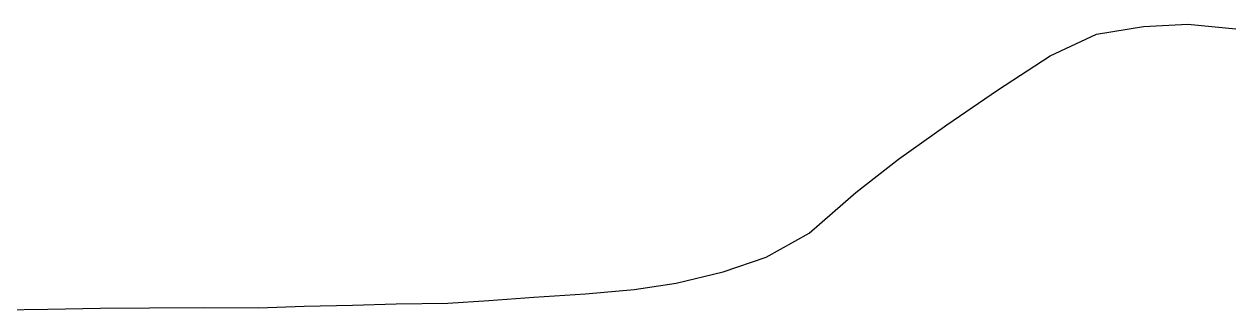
# Model space of a CAD drawing. Header units: metres. Extents: x 0 to 7092, y 40 to 458.
# Drawn here: x 5504 to 7092, y 85 to 458 of the extents above; entities that cross this region are included whole.
import ezdxf

# ---------------------------------------------------------------- set-up
doc = ezdxf.new("R2010")
doc.units = ezdxf.units.M

msp = doc.modelspace()

# ---------------------------------------------------------------- linework, layer by layer
at = {"color": 1}
msp.add_lwpolyline([(5472.8, 85), (5535.1, 85.6), (5535.1, 85.6), (5535.1, 85.6), (5535.1, 85.6), (5535.1, 85.6), (5535.1, 85.6), (5604.4, 86.9), (5604.4, 86.9), (5604.4, 86.9), (5604.4, 86.9), (5604.4, 86.9), (5604.4, 86.9), (5604.4, 86.9), (5604.4, 86.9), (5604.4, 86.9), (5668.5, 87.5), (5668.5, 87.5), (5668.5, 87.5), (5668.5, 87.5), (5668.5, 87.5), (5668.5, 87.5), (5741.2, 88.1), (5741.2, 88.1), (5741.2, 88.1), (5741.2, 88.1), (5741.2, 88.1), (5741.2, 88.1), (5741.2, 88.1), (5811.1, 87.6), (5811.1, 87.6), (5811.1, 87.6), (5811.1, 87.6), (5811.1, 87.6), (5871, 89.8), (5871, 89.8), (5871, 89.8), (5871, 89.8), (5871, 89.8), (5871, 89.8), (5934.3, 90.9), (5934.3, 90.9), (5934.3, 90.9), (5934.3, 90.9), (5934.3, 90.9), (5991.5, 92.9), (5991.5, 92.9), (5991.5, 92.9), (5991.5, 92.9), (5991.5, 92.9), (5991.5, 92.9), (5991.5, 92.9), (6059.2, 93.4), (6059.2, 93.4), (6059.2, 93.4), (6059.2, 93.4), (6059.2, 93.4), (6113.3, 97), (6113.3, 97), (6113.3, 97), (6113.3, 97), (6113.3, 97), (6172, 101.4), (6172, 101.4), (6172, 101.4), (6172, 101.4), (6172, 101.4), (6172, 101.4), (6239.6, 105.7), (6239.6, 105.7), (6239.6, 105.7), (6239.6, 105.7), (6239.6, 105.7), (6303.6, 111.4), (6303.6, 111.4), (6303.6, 111.4), (6303.6, 111.4), (6303.6, 111.4), (6303.6, 111.4), (6358.4, 119.9), (6358.4, 119.9), (6358.4, 119.9), (6358.4, 119.9), (6358.4, 119.9), (6358.4, 119.9), (6358.4, 119.9), (6420.1, 134.6), (6420.1, 134.6), (6420.1, 134.6), (6420.1, 134.6), (6420.1, 134.6), (6420.1, 134.6), (6476.7, 153.8), (6476.7, 153.8), (6476.7, 153.8), (6476.7, 153.8), (6476.7, 153.8), (6476.7, 153.8), (6532.8, 185.3), (6532.8, 185.3), (6532.8, 185.3), (6532.8, 185.3), (6532.8, 185.3), (6594, 238.1), (6594, 238.1), (6594, 238.1), (6594, 238.1), (6594, 238.1), (6594, 238.1), (6594, 238.1), (6594, 238.1), (6649.7, 281.7), (6649.7, 281.7), (6649.7, 281.7), (6649.7, 281.7), (6649.7, 281.7), (6713.3, 326.7), (6713.3, 326.7), (6713.3, 326.7), (6713.3, 326.7), (6713.3, 326.7), (6779.5, 372.3), (6779.5, 372.3), (6779.5, 372.3), (6779.5, 372.3), (6779.5, 372.3), (6779.5, 372.3), (6779.5, 372.3), (6848.6, 417.1), (6848.6, 417.1), (6848.6, 417.1), (6848.6, 417.1), (6848.6, 417.1), (6848.6, 417.1), (6909.3, 445.4), (6909.3, 445.4), (6909.3, 445.4), (6909.3, 445.4), (6909.3, 445.4), (6909.3, 445.4), (6971, 455.5), (6971, 455.5), (6971, 455.5), (6971, 455.5), (6971, 455.5), (6971, 455.5), (7029.1, 458.3), (7029.1, 458.3), (7029.1, 458.3), (7029.1, 458.3), (7029.1, 458.3), (7029.1, 458.3), (7029.1, 458.3), (7091.8, 452.4), (7091.8, 452.4)], dxfattribs=at)

doc.saveas('drawing.dxf')
